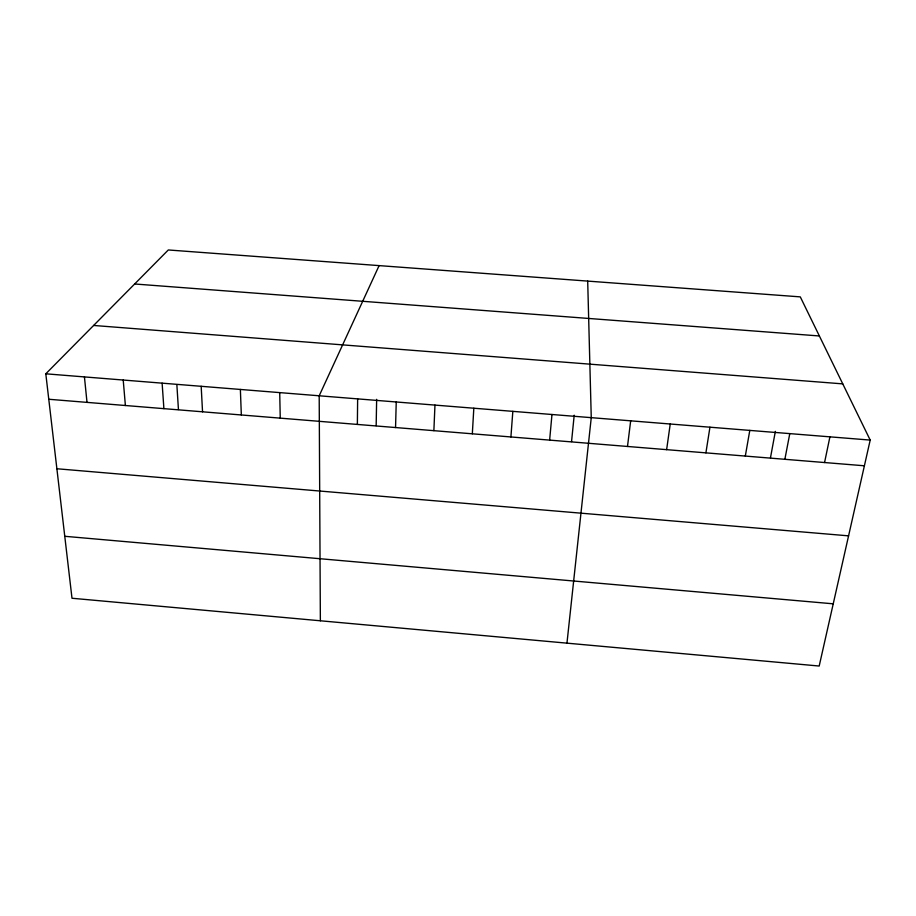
<?xml version="1.0" encoding="UTF-8"?>
<svg xmlns="http://www.w3.org/2000/svg" width="916" height="916" viewBox="0 0 916 916"><rect width="100%" height="100%" fill="white"/><g stroke="black" fill="none" stroke-linecap="round" stroke-linejoin="round"><path stroke-width="1.37" d="M357.366 424.429L357.641 398.872M376.167 425.654L376.648 399.342M395.552 427.543L396.239 401.975M433.875 430.669L434.963 405.09M472.324 433.806L473.824 408.215M510.91 436.955L512.834 411.353M549.634 440.115L551.97 414.501M571.55 441.581L574.206 415.211M566.958 643.158L591.255 417.65L587.694 281.098M627.494 446.47L630.677 420.822M666.63 449.653L670.237 424.005M705.904 452.859L709.946 427.2M745.315 456.076L749.792 430.405M770.471 457.805L775.36 431.379M784.863 459.305L789.787 433.611M824.56 462.534L829.919 436.84M870.2 440.081L819.19 666.035L71.998 598.251L45.8 373.808L168.304 249.965L800.286 296.876L870.2 440.081L45.8 373.808M379.11 265.617L319.192 395.781L320.36 620.785M134.652 283.983L819.373 335.966M93.627 325.455L842.754 383.873M48.777 399.262L864.395 465.786M56.884 468.752L848.582 535.849M64.773 536.295L833.239 603.816M84.432 376.911L87.009 402.376M123.213 380.025L125.389 405.513M162.121 383.151L163.895 408.65M176.857 384.663L178.437 409.521M201.176 386.3L202.539 411.799M240.37 389.449L241.332 414.971M279.712 392.609L280.25 418.143"/></g></svg>
